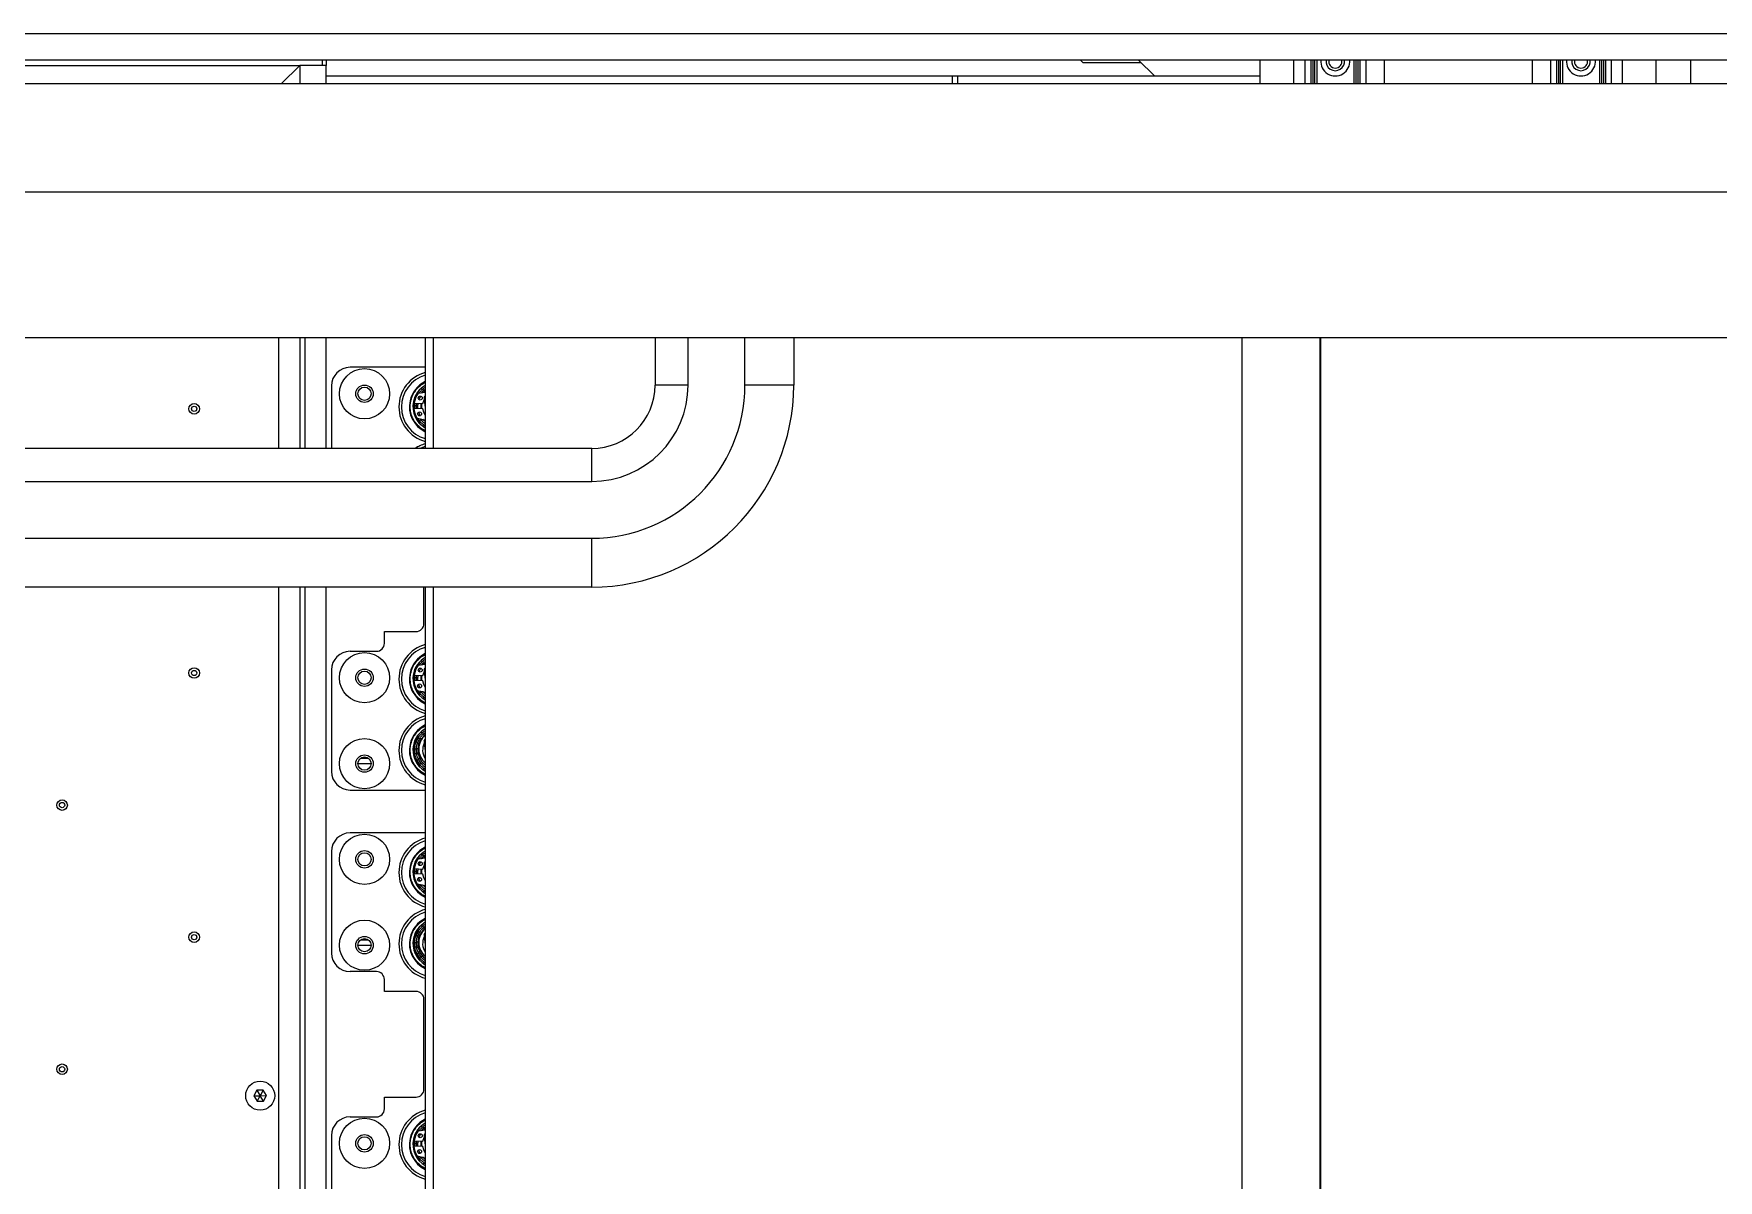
# Model space of a CAD drawing. Header units: millimetres. Extents: x 17243 to 30056, y 9468 to 18529.
# Drawn here: x 24975 to 25613, y 13148 to 13582 of the extents above; entities that cross this region are included whole.
import ezdxf

# ---------------------------------------------------------------- set-up
doc = ezdxf.new("R2010")
doc.units = ezdxf.units.MM
doc.layers.get('0').update_dxf_attribs({"lineweight": 18})

msp = doc.modelspace()

# ---------------------------------------------------------------- linework, layer by layer
at = {"color": 8, "linetype": 'Continuous', "lineweight": 25}
for p, q in [((25722.288, 13581.605), (23943.288, 13581.605)), ((25452.028, 13571.605), (25452.028, 13562.605)), ((25576.548, 13562.605), (25576.548, 13571.605)), ((25077.788, 13424.605), (25077.788, 13466.605)), ((25126.288, 13466.605), (25126.288, 13424.605)), ((25222.788, 13448.605), (25210.288, 13448.605)), ((25121.614, 13441.727), (25121.577, 13439.681)), ((25186.288, 13412.105), (25186.288, 13424.605)), ((25077.788, 11762.605), (25077.788, 13372.132)), ((25126.288, 13372.132), (25126.288, 11392.605)), ((25121.614, 13338.727), (25121.577, 13336.681)), ((25121.614, 13265.483), (25121.577, 13263.438)), ((25121.614, 13162.483), (25121.577, 13160.438))]:
    msp.add_line(p, q, dxfattribs=at)
at = {"color": 7, "linetype": 'Continuous', "lineweight": 25}
for p, q in [((25722.288, 13571.605), (23943.288, 13571.605)), ((25084.288, 13571.605), (25084.288, 13569.605)), ((25085.788, 13571.605), (25085.788, 13569.605)), ((25372.288, 13570.605), (25371.288, 13571.605)), ((25393.288, 13571.605), (25399.288, 13565.605)), ((25439.288, 13562.605), (25439.288, 13571.605)), ((25456.288, 13571.605), (25456.288, 13562.605)), ((25458.488, 13571.605), (25458.488, 13562.605)), ((25459.306, 13571.605), (25459.306, 13562.605)), ((25459.97, 13571.605), (25459.97, 13562.605)), ((25460.788, 13571.605), (25460.788, 13562.605)), ((25474.788, 13571.605), (25474.788, 13562.605)), ((25475.606, 13571.605), (25475.606, 13562.605)), ((25476.27, 13571.605), (25476.27, 13562.605)), ((25477.088, 13571.605), (25477.088, 13562.605)), ((25479.288, 13571.605), (25479.288, 13562.605)), ((25486.288, 13571.605), (25486.288, 13562.605)), ((25542.288, 13571.605), (25542.288, 13562.605)), ((25549.288, 13571.605), (25549.288, 13562.605)), ((25551.488, 13571.605), (25551.488, 13562.605)), ((25552.306, 13571.605), (25552.306, 13562.605)), ((25552.97, 13571.605), (25552.97, 13562.605)), ((25553.788, 13571.605), (25553.788, 13562.605)), ((25567.788, 13571.605), (25567.788, 13562.605)), ((25568.606, 13571.605), (25568.606, 13562.605)), ((25569.27, 13571.605), (25569.27, 13562.605)), ((25570.088, 13571.605), (25570.088, 13562.605)), ((25572.288, 13571.605), (25572.288, 13562.605)), ((25589.288, 13562.605), (25589.288, 13571.605)), ((25602.288, 13571.605), (25602.288, 13562.605)), ((24595.788, 13569.605), (25075.788, 13569.605)), ((25068.788, 13562.605), (25075.788, 13569.605)), ((25075.788, 13569.605), (25075.788, 13562.605)), ((25085.788, 13569.605), (25075.788, 13569.605)), ((25085.788, 13562.605), (25085.788, 13569.605)), ((25085.788, 13565.605), (25399.288, 13565.605)), ((25322.788, 13565.605), (25322.788, 13562.605)), ((25324.788, 13565.605), (25324.788, 13562.605)), ((25394.288, 13570.605), (25372.288, 13570.605)), ((25399.288, 13565.605), (25439.288, 13565.605)), ((25742.788, 13562.605), (23923.788, 13562.605)), ((25955.288, 13521.605), (23710.288, 13521.605)), ((23710.288, 13466.605), (25955.288, 13466.605)), ((25067.788, 13424.605), (25067.788, 13466.605)), ((25075.788, 13466.605), (25075.788, 13424.605)), ((25085.788, 13424.605), (25085.788, 13466.605)), ((25123.288, 13466.605), (25123.288, 13424.605)), ((25210.288, 13466.605), (25210.288, 13448.605)), ((25222.788, 13448.605), (25222.788, 13466.605)), ((25244.288, 13448.605), (25244.288, 13466.605)), ((25262.761, 13466.605), (25262.761, 13448.605)), ((25432.471, 11353.605), (25432.483, 13466.605)), ((25462.116, 11353.605), (25462.104, 13466.605)), ((25462.19, 13466.605), (25462.19, 11353.798)), ((25123.288, 13455.31), (25094.788, 13455.31)), ((25087.788, 13448.31), (25087.788, 13424.605)), ((25123.288, 13445.781), (25120.608, 13445.418)), ((25122.822, 13443.813), (25123.288, 13444.411)), ((25122.822, 13443.813), (25122.923, 13443.013)), ((25262.761, 13448.605), (25244.288, 13448.605)), ((25118.85, 13441.303), (25118.788, 13440.31)), ((25122.336, 13439.651), (25119.004, 13439.784)), ((25119.084, 13441.783), (25122.416, 13441.649)), ((25123.288, 13443.607), (25122.923, 13443.013)), ((25122.923, 13443.013), (25123.288, 13440.092)), ((25120.233, 13436.038), (25123.288, 13435.373)), ((25123.061, 13433.272), (25123.288, 13433.518)), ((25186.288, 13424.605), (24479.288, 13424.605)), ((24479.288, 13412.105), (25186.288, 13412.105)), ((24479.288, 13390.605), (25186.288, 13390.605)), ((25186.288, 13372.132), (25186.288, 13390.605)), ((25186.288, 13372.132), (24479.288, 13372.132)), ((25067.788, 11763.605), (25067.788, 13372.132)), ((25075.788, 13372.132), (25075.788, 11755.605)), ((25085.788, 11762.605), (25085.788, 13372.132)), ((25122.788, 13358.31), (25122.788, 13372.132)), ((25123.288, 13372.132), (25123.288, 11392.605)), ((25107.788, 13350.81), (25107.788, 13355.31)), ((25107.788, 13355.31), (25119.788, 13355.31)), ((25094.788, 13347.81), (25104.788, 13347.81)), ((25123.288, 13342.781), (25120.608, 13342.418)), ((25087.788, 13340.81), (25087.788, 13302.31)), ((25118.85, 13338.3), (25118.788, 13337.31)), ((25122.336, 13336.651), (25119.004, 13336.784)), ((25119.084, 13338.783), (25122.416, 13338.649)), ((25122.822, 13340.813), (25123.288, 13341.411)), ((25122.822, 13340.813), (25122.923, 13340.013)), ((25123.288, 13340.607), (25122.923, 13340.013)), ((25122.923, 13340.013), (25123.288, 13337.092)), ((25120.233, 13333.038), (25123.288, 13332.373)), ((25123.061, 13330.272), (25123.288, 13330.518)), ((25118.85, 13311.301), (25118.788, 13310.31)), ((25122.822, 13313.813), (25123.288, 13314.411)), ((25122.822, 13313.813), (25122.923, 13313.013)), ((25123.288, 13313.607), (25122.923, 13313.013)), ((25122.923, 13313.013), (25123.288, 13310.092)), ((25097.788, 13305.31), (25102.788, 13305.31)), ((25098.788, 13307.31), (25101.788, 13307.31)), ((25123.061, 13303.272), (25123.288, 13303.518)), ((25094.788, 13295.31), (25123.288, 13295.31)), ((25123.288, 13279.067), (25094.788, 13279.067)), ((25087.788, 13272.067), (25087.788, 13233.567)), ((25119.084, 13265.539), (25122.416, 13265.406)), ((25123.288, 13269.538), (25120.608, 13269.175)), ((25122.822, 13267.57), (25123.288, 13268.168)), ((25122.822, 13267.57), (25122.923, 13266.77)), ((25123.288, 13267.364), (25122.923, 13266.77)), ((25122.923, 13266.77), (25123.288, 13263.848)), ((25118.849, 13265.052), (25118.788, 13264.067)), ((25122.336, 13263.408), (25119.004, 13263.541)), ((25120.233, 13259.795), (25123.288, 13259.13)), ((25123.061, 13257.028), (25123.288, 13257.275)), ((25122.822, 13240.57), (25123.288, 13241.168)), ((25122.822, 13240.57), (25122.923, 13239.77)), ((25123.288, 13240.364), (25122.923, 13239.77)), ((25122.923, 13239.77), (25123.288, 13236.848)), ((25097.788, 13236.567), (25102.788, 13236.567)), ((25098.788, 13238.567), (25101.788, 13238.567)), ((25118.85, 13238.058), (25118.788, 13237.067)), ((25123.061, 13230.028), (25123.288, 13230.275)), ((25104.788, 13226.567), (25094.788, 13226.567)), ((25107.788, 13219.067), (25107.788, 13223.567)), ((25119.788, 13219.067), (25107.788, 13219.067)), ((25122.788, 13182.067), (25122.788, 13216.067)), ((25059.568, 13181.667), (25058.392, 13179.579)), ((25058.392, 13179.579), (25060.788, 13179.605)), ((25058.392, 13179.579), (25059.612, 13177.517)), ((25061.964, 13181.692), (25059.568, 13181.667)), ((25059.568, 13181.667), (25060.788, 13179.605)), ((25059.612, 13177.517), (25060.788, 13179.605)), ((25059.612, 13177.517), (25062.008, 13177.542)), ((25061.964, 13181.692), (25060.788, 13179.605)), ((25060.788, 13179.605), (25063.184, 13179.63)), ((25062.008, 13177.542), (25060.788, 13179.605)), ((25063.184, 13179.63), (25061.964, 13181.692)), ((25062.008, 13177.542), (25063.184, 13179.63)), ((25107.788, 13174.567), (25107.788, 13179.067)), ((25107.788, 13179.067), (25119.788, 13179.067)), ((25094.788, 13171.567), (25104.788, 13171.567)), ((25087.788, 13164.567), (25087.788, 13126.067)), ((25123.288, 13166.538), (25120.608, 13166.175)), ((25122.822, 13164.57), (25123.288, 13165.168)), ((25122.822, 13164.57), (25122.923, 13163.77)), ((25123.288, 13164.364), (25122.923, 13163.77)), ((25122.923, 13163.77), (25123.288, 13160.848)), ((25118.849, 13162.055), (25118.788, 13161.067)), ((25122.336, 13160.408), (25119.004, 13160.541)), ((25119.084, 13162.539), (25122.416, 13162.406)), ((25120.233, 13156.795), (25123.288, 13156.13)), ((25123.288, 13155.437), (25122.326, 13156.339)), ((25123.061, 13154.028), (25123.288, 13154.275))]:
    msp.add_line(p, q, dxfattribs=at)
for points in [[(25119.978, 13444.507), (25119.528, 13443.669), (25119.352, 13443.261)], [(25119.353, 13443.262), (25119.474, 13443.551), (25119.963, 13444.483)], [(25120.968, 13443.056), (25121.148, 13443.484), (25121.643, 13444.386)], [(25122.817, 13445.787), (25123.128, 13446.06), (25123.288, 13446.188)], [(25118.788, 13440.31), (25118.975, 13438.59), (25118.98, 13438.569)], [(25118.981, 13438.565), (25118.789, 13440.181), (25118.85, 13441.302)], [(25119.033, 13441.146), (25118.989, 13440.184), (25119.006, 13439.784)], [(25120.515, 13439.724), (25120.482, 13440.305), (25120.595, 13441.722)], [(25121.347, 13436.984), (25121.261, 13437.151), (25120.78, 13438.366)], [(25121.908, 13441.665), (25121.829, 13441.193), (25121.827, 13439.689)], [(25123.288, 13437.261), (25122.715, 13438.292), (25122.336, 13439.651)], [(25122.416, 13441.649), (25122.902, 13442.974), (25122.923, 13443.013)], [(25121.115, 13434.67), (25120.498, 13435.366), (25119.643, 13436.711)], [(25119.645, 13436.707), (25120.419, 13435.468), (25121.135, 13434.649)], [(25120.266, 13436.031), (25120.656, 13435.49), (25121.207, 13434.86)], [(25123.34, 13434.64), (25123.331, 13434.647), (25122.364, 13435.54)], [(25122.837, 13433.354), (25123.041, 13433.242), (25123.288, 13433.116)], [(25123.288, 13433.116), (25123.155, 13433.182), (25122.837, 13433.353)], [(25123.288, 13433.127), (25123.267, 13433.14), (25123.061, 13433.272)], [(25123.288, 13425.31), (25121.639, 13424.7), (25121.433, 13424.605)], [(25122.816, 13342.786), (25123.128, 13343.06), (25123.288, 13343.188)], [(25118.788, 13337.31), (25118.975, 13335.59), (25118.981, 13335.564)], [(25118.981, 13335.566), (25118.789, 13337.181), (25118.849, 13338.297)], [(25119.033, 13338.147), (25118.989, 13337.184), (25119.006, 13336.784)], [(25120.015, 13341.567), (25119.528, 13340.669), (25119.353, 13340.264)], [(25119.355, 13340.267), (25119.474, 13340.551), (25120.072, 13341.656)], [(25120.515, 13336.724), (25120.482, 13337.305), (25120.595, 13338.722)], [(25120.809, 13341.198), (25120.711, 13341.011), (25120.627, 13340.84)], [(25121.348, 13333.982), (25121.261, 13334.151), (25120.779, 13335.367)], [(25120.967, 13340.054), (25121.148, 13340.484), (25121.644, 13341.388)], [(25121.908, 13338.665), (25121.829, 13338.193), (25121.827, 13336.689)], [(25123.288, 13334.261), (25122.715, 13335.292), (25122.336, 13336.651)], [(25122.416, 13338.649), (25122.902, 13339.974), (25122.923, 13340.013)], [(25119.643, 13333.712), (25120.419, 13332.468), (25121.135, 13331.649)], [(25121.115, 13331.67), (25120.498, 13332.366), (25119.644, 13333.71)], [(25120.266, 13333.031), (25120.656, 13332.49), (25121.207, 13331.86)], [(25123.34, 13331.64), (25123.331, 13331.647), (25122.354, 13332.551)], [(25122.837, 13330.354), (25123.041, 13330.242), (25123.288, 13330.116)], [(25123.288, 13330.116), (25123.155, 13330.182), (25122.837, 13330.353)], [(25123.288, 13330.127), (25123.267, 13330.14), (25123.061, 13330.272)], [(25118.788, 13310.31), (25118.975, 13308.59), (25118.981, 13308.565)], [(25118.98, 13308.568), (25118.789, 13310.181), (25118.85, 13311.3)], [(25119.033, 13311.145), (25118.989, 13310.184), (25119.146, 13308.75)], [(25120.451, 13314.858), (25119.657, 13313.47), (25119.589, 13313.311)], [(25119.643, 13306.711), (25120.419, 13305.468), (25121.135, 13304.649)], [(25121.115, 13304.67), (25120.498, 13305.366), (25119.645, 13306.709)], [(25119.888, 13306.673), (25120.656, 13305.49), (25121.207, 13304.86)], [(25122.837, 13303.354), (25123.041, 13303.242), (25123.288, 13303.116)], [(25123.415, 13303.056), (25123.155, 13303.182), (25122.837, 13303.353)], [(25123.288, 13303.127), (25123.267, 13303.14), (25123.061, 13303.272)], [(25119.353, 13267.02), (25119.474, 13267.308), (25120.058, 13268.391)], [(25119.989, 13268.282), (25119.528, 13267.426), (25119.355, 13267.025)], [(25120.515, 13263.48), (25120.482, 13264.061), (25120.595, 13265.479)], [(25120.967, 13266.811), (25121.148, 13267.241), (25121.644, 13268.145)], [(25121.908, 13265.422), (25121.829, 13264.95), (25121.827, 13263.446)], [(25122.416, 13265.406), (25122.902, 13266.731), (25122.923, 13266.77)], [(25122.817, 13269.544), (25123.128, 13269.816), (25123.288, 13269.945)], [(25118.788, 13264.067), (25118.975, 13262.347), (25118.981, 13262.322)], [(25118.981, 13262.32), (25118.789, 13263.937), (25118.85, 13265.057)], [(25119.033, 13264.901), (25118.989, 13263.941), (25119.006, 13263.541)], [(25121.115, 13258.426), (25120.498, 13259.123), (25119.643, 13260.469)], [(25119.644, 13260.467), (25120.419, 13259.225), (25121.135, 13258.406)], [(25120.266, 13259.788), (25120.656, 13259.247), (25121.207, 13258.617)], [(25121.348, 13260.74), (25121.261, 13260.907), (25120.779, 13262.123)], [(25123.34, 13258.397), (25123.331, 13258.403), (25122.281, 13259.39)], [(25123.288, 13261.017), (25122.715, 13262.048), (25122.336, 13263.408)], [(25122.837, 13257.111), (25123.041, 13256.998), (25123.288, 13256.873)], [(25123.288, 13256.873), (25123.155, 13256.939), (25122.837, 13257.11)], [(25123.288, 13256.884), (25123.267, 13256.897), (25123.061, 13257.028)], [(25120.403, 13241.546), (25119.657, 13240.227), (25119.589, 13240.07)], [(25118.788, 13237.067), (25118.975, 13235.347), (25118.98, 13235.323)], [(25118.981, 13235.322), (25118.789, 13236.937), (25118.849, 13238.055)], [(25119.033, 13237.9), (25118.989, 13236.941), (25119.146, 13235.506)], [(25121.115, 13231.426), (25120.498, 13232.123), (25119.643, 13233.467)], [(25119.644, 13233.466), (25120.419, 13232.225), (25121.135, 13231.406)], [(25119.888, 13233.43), (25120.656, 13232.247), (25121.207, 13231.617)], [(25123.385, 13229.826), (25123.155, 13229.939), (25122.837, 13230.11)], [(25122.938, 13230.054), (25123.041, 13229.998), (25123.288, 13229.873)], [(25123.288, 13229.884), (25123.267, 13229.897), (25123.061, 13230.028)], [(25120.051, 13165.38), (25119.528, 13164.426), (25119.354, 13164.022)], [(25119.355, 13164.025), (25119.474, 13164.308), (25120.071, 13165.411)], [(25120.967, 13163.811), (25121.148, 13164.241), (25121.644, 13165.144)], [(25122.416, 13162.406), (25122.902, 13163.731), (25122.923, 13163.77)], [(25122.814, 13166.541), (25123.128, 13166.816), (25123.288, 13166.945)], [(25118.788, 13161.067), (25118.975, 13159.347), (25118.98, 13159.323)], [(25118.981, 13159.322), (25118.789, 13160.937), (25118.849, 13162.052)], [(25119.033, 13161.902), (25118.989, 13160.941), (25119.006, 13160.541)], [(25121.115, 13155.426), (25120.498, 13156.123), (25119.643, 13157.467)], [(25119.644, 13157.466), (25120.419, 13156.225), (25121.135, 13155.406)], [(25120.266, 13156.788), (25120.656, 13156.247), (25121.207, 13155.617)], [(25120.515, 13160.48), (25120.482, 13161.061), (25120.595, 13162.479)], [(25121.349, 13157.736), (25121.261, 13157.907), (25120.778, 13159.127)], [(25121.908, 13162.422), (25121.829, 13161.95), (25121.827, 13160.446)], [(25123.288, 13158.017), (25122.715, 13159.048), (25122.336, 13160.408)], [(25122.837, 13154.111), (25123.041, 13153.998), (25123.288, 13153.873)], [(25123.288, 13153.873), (25123.155, 13153.939), (25122.837, 13154.11)], [(25123.288, 13153.884), (25123.267, 13153.897), (25123.061, 13154.028)]]:
    msp.add_lwpolyline(points, dxfattribs=at)
for centre, radius in [((25100.288, 13445.31), 9.5), ((25100.288, 13445.31), 3.3), ((25100.288, 13445.31), 2.5), ((25121.36, 13443.693), 0.75), ((25035.788, 13439.605), 2), ((25035.788, 13439.605), 1), ((25121.12, 13437.698), 0.75), ((25100.288, 13337.81), 9.5), ((25035.788, 13339.605), 2), ((25035.788, 13339.605), 1), ((25100.288, 13337.81), 3.3), ((25100.288, 13337.81), 2.5), ((25121.12, 13334.698), 0.75), ((25121.36, 13340.693), 0.75), ((25100.288, 13305.31), 9.5), ((25100.288, 13305.31), 3.3), ((25100.288, 13305.31), 2.5), ((24985.788, 13289.605), 2), ((24985.788, 13289.605), 1), ((25100.288, 13269.067), 9.5), ((25100.288, 13269.067), 3.3), ((25100.288, 13269.067), 2.5), ((25121.36, 13267.45), 0.75), ((25121.12, 13261.455), 0.75), ((25035.788, 13239.605), 2), ((25035.788, 13239.605), 1), ((25100.288, 13236.567), 9.5), ((25100.288, 13236.567), 3.3), ((25100.288, 13236.567), 2.5), ((24985.788, 13189.605), 2), ((24985.788, 13189.605), 1), ((25060.788, 13179.605), 5.5), ((25100.288, 13161.567), 9.5), ((25100.288, 13161.567), 3.3), ((25100.288, 13161.567), 2.5), ((25121.36, 13164.45), 0.75), ((25121.12, 13158.455), 0.75)]:
    msp.add_circle(centre, radius, dxfattribs=at)
for centre, radius, start, end in [((25467.788, 13571.105), 5.5, 174.784091, 5.215909), ((25467.788, 13571.105), 3.5, 171.786789, 8.213211), ((25467.788, 13571.105), 2.5, 168.463041, 270), ((25467.788, 13571.105), 2.5, 270, 11.536959), ((25560.788, 13571.105), 5.5, 174.784091, 5.215909), ((25560.788, 13571.105), 3.5, 171.786789, 8.213211), ((25560.788, 13571.105), 2.5, 168.463041, 270), ((25560.788, 13571.105), 2.5, 270, 11.536959), ((25094.788, 13448.31), 7, 90, 180), ((25126.788, 13440.31), 13.5, 105.026114, 254.973886), ((25126.788, 13440.31), 12.5, 106.260205, 253.739795), ((25127.78, 13440.434), 10.5, 115.330218, 168.158926), ((25127.78, 13440.434), 9.2, 119.228218, 168.158926), ((25127.78, 13440.434), 8.8, 146.184045, 171.18433), ((25121.634, 13445.937), 1.191, 177.603109, 215.900618), ((25120.635, 13445.22), 0.2, 97.709309, 146.184045), ((25127.78, 13440.434), 7.923, 151.557768, 154.612213), ((25121.634, 13445.937), 1.191, 60.437817, 98.69096), ((25127.78, 13440.434), 8.577, 121.583009, 129.701234), ((25121.634, 13445.937), 1.19, 352.6316, 28.147769), ((25127.78, 13440.434), 7.923, 124.542539, 129.358011), ((25186.288, 13448.605), 24, 270, 0), ((25186.288, 13448.605), 36.5, 270, 0), ((25186.288, 13448.605), 76.473, 270, 0), ((25186.288, 13448.605), 58, 270, 0), ((25127.78, 13440.434), 10.5, 168.158926, 244.669782), ((25127.78, 13440.434), 9.2, 168.158926, 240.771782), ((25119.706, 13442.127), 1.191, 207.635219, 245.900618), ((25119.941, 13437.863), 1.19, 131.908991, 158.662866), ((25119.706, 13442.127), 1.191, 102.06729, 128.682638), ((25127.78, 13440.434), 8.8, 184.234288, 209.234573), ((25127.78, 13440.434), 8.577, 176.616617, 184.404398), ((25127.78, 13440.434), 7.923, 176.95984, 184.960581), ((25119.706, 13442.127), 1.191, 278.22671, 313.684839), ((25119.941, 13437.863), 1.191, 318.899685, 343.69411), ((25119.941, 13437.863), 1.191, 237.65498, 264.246881), ((25120.276, 13436.234), 0.2, 209.234573, 257.709309), ((25127.78, 13440.434), 8.577, 211.182499, 219.701234), ((25122.277, 13434.288), 1.19, 150.437817, 177.018939), ((25127.78, 13440.434), 7.923, 215.857845, 219.358011), ((25122.277, 13434.288), 1.19, 72.994571, 118.147769), ((25122.277, 13434.288), 1.191, 271.785176, 305.900618), ((25126.788, 13413.31), 13.5, 105.026114, 123.212851), ((25119.788, 13358.31), 3, 270, 0), ((25104.788, 13350.81), 3, 270, 0), ((25126.788, 13337.31), 13.5, 105.026114, 254.973886), ((25126.788, 13337.31), 12.5, 106.260205, 253.739795), ((25094.788, 13340.81), 7, 90, 180), ((25127.78, 13337.434), 10.5, 115.330218, 168.158926), ((25127.78, 13337.434), 9.2, 119.228218, 168.158926), ((25127.78, 13337.434), 8.8, 146.184045, 171.18433), ((25121.634, 13342.937), 1.191, 177.648034, 202.459326), ((25120.635, 13342.22), 0.2, 97.709309, 146.184045), ((25121.634, 13342.937), 1.19, 60.437817, 98.63423), ((25127.78, 13337.434), 8.577, 121.583009, 129.701234), ((25121.634, 13342.937), 1.19, 352.639004, 28.147769), ((25127.78, 13337.434), 7.923, 124.542539, 129.358011), ((25127.78, 13337.434), 10.5, 168.158926, 244.669782), ((25127.78, 13337.434), 9.2, 168.158926, 240.771782), ((25119.706, 13339.127), 1.191, 207.667368, 245.900618), ((25119.941, 13334.863), 1.191, 131.897629, 158.649003), ((25119.706, 13339.127), 1.191, 102.067731, 128.650471), ((25127.78, 13337.434), 8.8, 184.234288, 209.234573), ((25127.78, 13337.434), 8.577, 176.616617, 184.404398), ((25127.78, 13337.434), 7.923, 176.95984, 184.960581), ((25119.706, 13339.127), 1.191, 278.22671, 313.667909), ((25119.941, 13334.863), 1.19, 237.668836, 264.258852), ((25120.276, 13333.234), 0.2, 209.234573, 257.709309), ((25127.78, 13337.434), 8.577, 211.182499, 219.701234), ((25119.941, 13334.863), 1.191, 311.217562, 343.67707), ((25122.277, 13331.288), 1.19, 150.437817, 177.018939), ((25127.78, 13337.434), 7.923, 215.857845, 219.358011), ((25122.277, 13331.288), 1.191, 72.994571, 118.147769), ((25122.277, 13331.288), 1.191, 271.785176, 305.900618), ((25126.788, 13310.31), 13.5, 105.026114, 254.973886), ((25126.788, 13310.31), 12.5, 106.260205, 253.739795), ((25127.78, 13310.434), 10.5, 115.330218, 168.158926), ((25127.78, 13310.434), 9.2, 119.228218, 168.158926), ((25121.634, 13315.937), 1.191, 60.437817, 98.674886), ((25127.78, 13310.434), 8.577, 121.583009, 129.701234), ((25121.634, 13315.937), 1.19, 352.63957, 28.147769), ((25127.78, 13310.434), 7.923, 124.542539, 129.358011), ((25127.78, 13310.434), 10.5, 168.158926, 244.669782), ((25127.78, 13310.434), 9.2, 168.158926, 240.771782), ((25119.706, 13312.127), 1.191, 207.665747, 245.900618), ((25119.706, 13312.127), 1.191, 90.437817, 128.652094), ((25127.78, 13310.434), 8.577, 176.616617, 189.701234), ((25126.788, 13310.31), 8, 140.758577, 158.337209), ((25126.788, 13310.31), 8, 140.926995, 158.32676), ((25127.78, 13310.434), 8.577, 146.616617, 159.701234), ((25127.78, 13310.434), 7.923, 176.95984, 189.358011), ((25119.706, 13312.127), 1.191, 278.22671, 313.660002), ((25119.706, 13312.127), 1.19, 22.657851, 58.147769), ((25127.78, 13310.434), 7.923, 146.95984, 159.358011), ((25121.634, 13315.937), 1.191, 177.661889, 215.900618), ((25127.78, 13310.434), 7.3, 168.158926, 232.532387), ((25127.78, 13310.434), 7.3, 127.979433, 168.158926), ((25127.589, 13310.819), 6.8, 129.232699, 230.767301), ((25121.634, 13315.937), 1.19, 248.22671, 283.671682), ((25127.78, 13310.434), 5.5, 152.034848, 215.236732), ((25119.941, 13307.863), 1.191, 120.437817, 158.660107), ((25119.941, 13307.863), 1.19, 237.657737, 275.900618), ((25119.941, 13307.863), 1.191, 52.655315, 88.147769), ((25127.78, 13310.434), 8.577, 206.616617, 219.701234), ((25119.941, 13307.863), 1.191, 308.22671, 343.662538), ((25127.78, 13310.434), 7.923, 206.95984, 219.358011), ((25122.277, 13304.288), 1.19, 150.437817, 177.018939), ((25122.277, 13304.288), 1.19, 72.994571, 118.147769), ((25094.788, 13302.31), 7, 180, 270), ((25122.277, 13304.288), 1.191, 271.785176, 305.900618), ((25094.788, 13272.067), 7, 90, 180), ((25126.788, 13264.067), 13.5, 105.026114, 254.973886), ((25126.788, 13264.067), 12.5, 106.260205, 253.739795), ((25127.78, 13264.191), 10.5, 115.330218, 168.158926), ((25127.78, 13264.191), 9.2, 119.228218, 168.158926), ((25127.78, 13264.191), 10.5, 168.158926, 244.669782), ((25127.78, 13264.191), 9.2, 168.158926, 240.771782), ((25119.706, 13265.884), 1.19, 207.666642, 245.900618), ((25119.706, 13265.884), 1.19, 102.05133, 128.651198), ((25127.78, 13264.191), 8.8, 146.184045, 171.18433), ((25121.634, 13269.694), 1.191, 177.662592, 215.900618), ((25120.635, 13268.977), 0.2, 97.709309, 146.184045), ((25127.78, 13264.191), 7.923, 151.607955, 154.562032), ((25121.634, 13269.694), 1.191, 60.437817, 98.69084), ((25127.78, 13264.191), 8.577, 121.583009, 129.701234), ((25121.634, 13269.694), 1.19, 352.626815, 28.147769), ((25127.78, 13264.191), 7.923, 124.542539, 129.358011), ((25119.941, 13261.62), 1.19, 131.943007, 158.67249), ((25127.78, 13264.191), 8.8, 184.234288, 209.234573), ((25127.78, 13264.191), 8.577, 176.616617, 184.404398), ((25119.941, 13261.62), 1.191, 237.645361, 264.25182), ((25127.78, 13264.191), 7.923, 176.95984, 184.960581), ((25119.706, 13265.884), 1.19, 278.22671, 313.681991), ((25120.276, 13259.991), 0.2, 209.234573, 257.709309), ((25127.78, 13264.191), 8.577, 211.182499, 219.701234), ((25119.941, 13261.62), 1.191, 318.004598, 343.65114), ((25127.78, 13264.191), 7.923, 215.857845, 219.358011), ((25122.277, 13258.044), 1.19, 72.994571, 118.147769), ((25122.277, 13258.044), 1.19, 150.437817, 188.673079), ((25122.277, 13258.044), 1.191, 271.785176, 305.900618), ((25126.788, 13237.067), 13.5, 105.026114, 254.973886), ((25126.788, 13237.067), 12.5, 106.260205, 253.739795), ((25127.78, 13237.191), 10.5, 115.330218, 168.158926), ((25127.78, 13237.191), 9.2, 119.228218, 168.158926), ((25119.706, 13238.884), 1.191, 90.437817, 128.673256), ((25126.788, 13237.067), 8, 140.758577, 158.342262), ((25126.788, 13237.067), 8, 140.926995, 158.320166), ((25127.78, 13237.191), 8.577, 146.616617, 159.701234), ((25119.706, 13238.884), 1.19, 22.642365, 58.147769), ((25127.78, 13237.191), 7.923, 146.95984, 159.358011), ((25121.634, 13242.694), 1.191, 177.662757, 215.900618), ((25127.78, 13237.191), 7.3, 127.979433, 168.158926), ((25127.589, 13237.576), 6.8, 129.232699, 230.767301), ((25121.634, 13242.694), 1.191, 248.22671, 283.696953), ((25121.634, 13242.694), 1.19, 60.437817, 98.668777), ((25127.78, 13237.191), 5.5, 152.034848, 215.236732), ((25127.78, 13237.191), 8.577, 121.583009, 129.701234), ((25121.634, 13242.694), 1.19, 352.665621, 28.147769), ((25127.78, 13237.191), 7.923, 124.542539, 129.358011), ((25094.788, 13233.567), 7, 180, 270), ((25127.78, 13237.191), 10.5, 168.158926, 244.669782), ((25127.78, 13237.191), 9.2, 168.158926, 240.771782), ((25119.706, 13238.884), 1.191, 207.644596, 245.900618), ((25119.941, 13234.62), 1.19, 120.437817, 158.683789), ((25127.78, 13237.191), 8.577, 176.616617, 189.701234), ((25119.941, 13234.62), 1.191, 237.634068, 275.900618), ((25127.78, 13237.191), 7.923, 176.95984, 189.358011), ((25119.706, 13238.884), 1.191, 278.22671, 313.675481), ((25119.941, 13234.62), 1.191, 52.667066, 88.147769), ((25127.78, 13237.191), 8.577, 206.616617, 219.701234), ((25127.78, 13237.191), 7.3, 168.158926, 232.532387), ((25119.941, 13234.62), 1.191, 308.22671, 343.650792), ((25127.78, 13237.191), 7.923, 206.95984, 219.358011), ((25122.277, 13231.044), 1.19, 150.437817, 188.673143), ((25122.277, 13231.044), 1.191, 72.994571, 118.147769), ((25122.277, 13231.044), 1.191, 271.785176, 305.900618), ((25104.788, 13223.567), 3, 0, 90), ((25119.788, 13216.067), 3, 0, 90), ((25119.788, 13182.067), 3, 270, 360), ((25094.788, 13164.567), 7, 90, 180), ((25104.788, 13174.567), 3, 270, 0), ((25126.788, 13161.067), 13.5, 105.026114, 254.973886), ((25126.788, 13161.067), 12.5, 106.260205, 253.739795), ((25127.78, 13161.191), 10.5, 115.330218, 168.158926), ((25127.78, 13161.191), 10.5, 168.158926, 244.669782), ((25127.78, 13161.191), 9.2, 119.228218, 168.158926), ((25119.706, 13162.884), 1.191, 102.050181, 128.663651), ((25127.78, 13161.191), 8.8, 146.184045, 171.18433), ((25121.634, 13166.694), 1.191, 177.642832, 215.900618), ((25120.635, 13165.977), 0.2, 97.709309, 146.184045), ((25127.78, 13161.191), 7.923, 151.557932, 154.612049), ((25121.634, 13166.694), 1.19, 60.437817, 98.656928), ((25127.78, 13161.191), 8.577, 121.583009, 129.701234), ((25121.634, 13166.694), 1.19, 352.666272, 28.147769), ((25127.78, 13161.191), 7.923, 124.542539, 129.358011), ((25127.78, 13161.191), 9.2, 168.158926, 240.771782), ((25119.706, 13162.884), 1.191, 207.654196, 245.900618), ((25119.941, 13158.62), 1.19, 131.917601, 158.67396), ((25127.78, 13161.191), 8.8, 184.234288, 209.234573), ((25127.78, 13161.191), 8.577, 176.616617, 184.404398), ((25119.941, 13158.62), 1.191, 237.643892, 264.259841), ((25127.78, 13161.191), 7.923, 176.95984, 184.960581), ((25119.706, 13162.884), 1.191, 278.22671, 313.671613), ((25120.276, 13156.991), 0.2, 209.234573, 257.709309), ((25119.941, 13158.62), 1.191, 319.059893, 343.687949), ((25127.78, 13161.191), 8.577, 211.182499, 219.701234), ((25122.277, 13155.044), 1.19, 150.437817, 177.018939), ((25127.78, 13161.191), 7.923, 215.857845, 219.358011), ((25122.277, 13155.044), 1.191, 72.994571, 118.147769), ((25122.277, 13155.044), 1.191, 271.785176, 305.900618)]:
    msp.add_arc(centre, radius, start, end, dxfattribs=at)
at = {"color": 8, "linetype": 'Continuous', "lineweight": 25}
for points, knots in [([(25117.797, 13442.527), (25117.958, 13443.129), (25118.287, 13444.369), (25119.231, 13446.116), (25120.534, 13447.699), (25121.916, 13448.882), (25122.919, 13449.358), (25123.288, 13449.533)], [0, 0, 0, 0, 1.8659268, 3.8436218, 5.9035374, 8.0071674, 9.2309455, 9.2309455, 9.2309455, 9.2309455]), ([(25123.288, 13431.325), (25122.905, 13431.513), (25121.904, 13432.001), (25120.51, 13433.193), (25119.18, 13434.813), (25118.217, 13436.685), (25117.671, 13438.666), (25117.506, 13440.643), (25117.702, 13441.911), (25117.797, 13442.527)], [0, 0, 0, 0, 1.2781605, 3.3381371, 5.4418293, 7.5455216, 9.6054981, 11.5832517, 13.4492336, 13.4492336, 13.4492336, 13.4492336]), ([(25117.797, 13339.527), (25117.958, 13340.129), (25118.287, 13341.369), (25119.231, 13343.116), (25120.534, 13344.699), (25121.916, 13345.882), (25122.919, 13346.358), (25123.288, 13346.533)], [0, 0, 0, 0, 1.8659268, 3.8436218, 5.9035374, 8.0071674, 9.2309455, 9.2309455, 9.2309455, 9.2309455]), ([(25123.288, 13328.325), (25122.905, 13328.513), (25121.904, 13329.001), (25120.51, 13330.193), (25119.18, 13331.813), (25118.217, 13333.685), (25117.671, 13335.666), (25117.506, 13337.643), (25117.702, 13338.911), (25117.797, 13339.527)], [0, 0, 0, 0, 1.2781605, 3.3381371, 5.4418293, 7.5455216, 9.6054981, 11.5832517, 13.4492336, 13.4492336, 13.4492336, 13.4492336]), ([(25117.797, 13312.527), (25117.958, 13313.129), (25118.287, 13314.369), (25119.231, 13316.116), (25120.534, 13317.699), (25121.916, 13318.882), (25122.919, 13319.358), (25123.288, 13319.533)], [0, 0, 0, 0, 1.8659268, 3.8436218, 5.9035374, 8.0071674, 9.2309455, 9.2309455, 9.2309455, 9.2309455]), ([(25123.288, 13301.325), (25122.905, 13301.513), (25121.904, 13302.001), (25120.51, 13303.193), (25119.18, 13304.813), (25118.217, 13306.685), (25117.671, 13308.666), (25117.506, 13310.643), (25117.702, 13311.911), (25117.797, 13312.527)], [0, 0, 0, 0, 1.2781605, 3.3381371, 5.4418293, 7.5455216, 9.6054981, 11.5832517, 13.4492336, 13.4492336, 13.4492336, 13.4492336]), ([(25117.797, 13266.284), (25117.958, 13266.886), (25118.287, 13268.125), (25119.231, 13269.873), (25120.534, 13271.455), (25121.916, 13272.638), (25122.919, 13273.114), (25123.288, 13273.289)], [0, 0, 0, 0, 1.8659268, 3.8436218, 5.9035374, 8.0071674, 9.2309455, 9.2309455, 9.2309455, 9.2309455]), ([(25123.288, 13255.082), (25122.905, 13255.269), (25121.904, 13255.758), (25120.51, 13256.95), (25119.18, 13258.569), (25118.217, 13260.441), (25117.671, 13262.423), (25117.506, 13264.4), (25117.702, 13265.668), (25117.797, 13266.284)], [0, 0, 0, 0, 1.2781605, 3.3381371, 5.4418293, 7.5455216, 9.6054981, 11.5832517, 13.4492336, 13.4492336, 13.4492336, 13.4492336]), ([(25117.797, 13239.284), (25117.958, 13239.886), (25118.287, 13241.125), (25119.231, 13242.873), (25120.534, 13244.455), (25121.916, 13245.638), (25122.919, 13246.114), (25123.288, 13246.289)], [0, 0, 0, 0, 1.8659268, 3.8436218, 5.9035374, 8.0071674, 9.2309455, 9.2309455, 9.2309455, 9.2309455]), ([(25123.288, 13228.082), (25122.905, 13228.269), (25121.904, 13228.758), (25120.51, 13229.95), (25119.18, 13231.569), (25118.217, 13233.441), (25117.671, 13235.423), (25117.506, 13237.4), (25117.702, 13238.668), (25117.797, 13239.284)], [0, 0, 0, 0, 1.2781605, 3.3381371, 5.4418293, 7.5455216, 9.6054981, 11.5832517, 13.4492336, 13.4492336, 13.4492336, 13.4492336]), ([(25117.797, 13163.284), (25117.958, 13163.886), (25118.287, 13165.125), (25119.231, 13166.873), (25120.534, 13168.455), (25121.916, 13169.638), (25122.919, 13170.114), (25123.288, 13170.289)], [0, 0, 0, 0, 1.8659268, 3.8436218, 5.9035374, 8.0071674, 9.2309455, 9.2309455, 9.2309455, 9.2309455]), ([(25123.288, 13152.082), (25122.905, 13152.269), (25121.904, 13152.758), (25120.51, 13153.95), (25119.18, 13155.569), (25118.217, 13157.441), (25117.671, 13159.423), (25117.506, 13161.4), (25117.702, 13162.668), (25117.797, 13163.284)], [0, 0, 0, 0, 1.2781605, 3.3381371, 5.4418293, 7.5455216, 9.6054981, 11.5832517, 13.4492336, 13.4492336, 13.4492336, 13.4492336])]:
    msp.add_open_spline(points, degree=3, knots=knots, dxfattribs=at)
at = {"color": 7, "linetype": 'Continuous', "lineweight": 25}
for points, knots in [([(25120.822, 13445.447), (25120.836, 13445.468), (25120.903, 13445.563), (25121.096, 13445.814), (25121.38, 13446.15), (25121.689, 13446.478), (25121.969, 13446.746), (25122.197, 13446.947), (25122.267, 13447.005), (25122.301, 13447.033)], [0, 0, 0, 0, 0.0947243, 0.4326442, 0.8008807, 1.1456814, 1.4905337, 1.833786, 2.1750162, 2.1750162, 2.1750162, 2.1750162]), ([(25121.755, 13445.573), (25121.795, 13445.622), (25121.921, 13445.773), (25122.158, 13446.019), (25122.421, 13446.272), (25122.634, 13446.459), (25122.727, 13446.536), (25122.753, 13446.557), (25122.756, 13446.56)], [0, 0, 0, 0, 0.1439225, 0.4468164, 0.7495733, 1.0558618, 1.3694042, 1.4077724, 1.4077724, 1.4077724, 1.4077724]), ([(25122.756, 13446.56), (25122.675, 13446.681), (25122.55, 13446.866), (25122.366, 13446.99), (25122.301, 13447.033)], [0, 0, 0, 0, 0.4314567, 0.66262674, 0.66262674, 0.66262674, 0.66262674]), ([(25119.218, 13440.94), (25119.22, 13440.984), (25119.225, 13441.07), (25119.253, 13441.365), (25119.28, 13441.614), (25119.307, 13441.763), (25119.309, 13441.774)], [0, 0, 0, 0, 0.27174759, 0.54335702, 0.81824281, 0.83883471, 0.83883471, 0.83883471, 0.83883471]), ([(25119.218, 13440.94), (25119.357, 13440.897), (25119.57, 13440.83), (25119.792, 13440.848), (25119.869, 13440.854)], [0, 0, 0, 0, 0.4314567, 0.66262674, 0.66262674, 0.66262674, 0.66262674]), ([(25119.869, 13440.854), (25119.871, 13440.897), (25119.876, 13440.982), (25119.901, 13441.274), (25119.932, 13441.546), (25119.963, 13441.715), (25119.969, 13441.747)], [0, 0, 0, 0, 0.27959803, 0.55932307, 0.83562632, 0.89931347, 0.89931347, 0.89931347, 0.89931347]), ([(25121.655, 13435.41), (25121.534, 13435.328), (25121.348, 13435.203), (25121.224, 13435.019), (25121.181, 13434.955)], [0, 0, 0, 0, 0.4314567, 0.66262674, 0.66262674, 0.66262674, 0.66262674]), ([(25123.061, 13433.272), (25123.024, 13433.296), (25122.951, 13433.344), (25122.711, 13433.512), (25122.404, 13433.746), (25122.063, 13434.034), (25121.737, 13434.343), (25121.469, 13434.622), (25121.267, 13434.851), (25121.21, 13434.92), (25121.181, 13434.955)], [0, 0, 0, 0, 0.307806, 0.6154555, 0.9268161, 1.2661105, 1.5838112, 1.9015593, 2.2178333, 2.532244, 2.532244, 2.532244, 2.532244]), ([(25123.288, 13433.909), (25123.23, 13433.949), (25123.102, 13434.038), (25122.814, 13434.256), (25122.496, 13434.526), (25122.195, 13434.81), (25121.943, 13435.074), (25121.756, 13435.287), (25121.679, 13435.381), (25121.657, 13435.407), (25121.655, 13435.41)], [0, 0, 0, 0, 0.2678744, 0.5936087, 0.9167623, 1.2304354, 1.5439664, 1.8611548, 2.1858553, 2.2255889, 2.2255889, 2.2255889, 2.2255889]), ([(25120.822, 13342.447), (25120.836, 13342.468), (25120.903, 13342.563), (25121.096, 13342.814), (25121.38, 13343.15), (25121.689, 13343.478), (25121.969, 13343.746), (25122.197, 13343.947), (25122.267, 13344.005), (25122.301, 13344.033)], [0, 0, 0, 0, 0.0947243, 0.4326442, 0.8008807, 1.1456814, 1.4905337, 1.833786, 2.1750162, 2.1750162, 2.1750162, 2.1750162]), ([(25121.755, 13342.573), (25121.795, 13342.622), (25121.921, 13342.773), (25122.158, 13343.019), (25122.421, 13343.272), (25122.634, 13343.459), (25122.727, 13343.536), (25122.753, 13343.557), (25122.756, 13343.56)], [0, 0, 0, 0, 0.1439225, 0.4468164, 0.7495733, 1.0558618, 1.3694042, 1.4077724, 1.4077724, 1.4077724, 1.4077724]), ([(25122.756, 13343.56), (25122.675, 13343.681), (25122.55, 13343.866), (25122.366, 13343.99), (25122.301, 13344.033)], [0, 0, 0, 0, 0.4314567, 0.66262674, 0.66262674, 0.66262674, 0.66262674]), ([(25119.218, 13337.94), (25119.22, 13337.984), (25119.225, 13338.07), (25119.253, 13338.365), (25119.28, 13338.614), (25119.307, 13338.763), (25119.309, 13338.774)], [0, 0, 0, 0, 0.27174759, 0.54335702, 0.81824281, 0.83883471, 0.83883471, 0.83883471, 0.83883471]), ([(25119.218, 13337.94), (25119.357, 13337.897), (25119.57, 13337.83), (25119.792, 13337.848), (25119.869, 13337.854)], [0, 0, 0, 0, 0.4314567, 0.66262674, 0.66262674, 0.66262674, 0.66262674]), ([(25119.869, 13337.854), (25119.871, 13337.897), (25119.876, 13337.982), (25119.901, 13338.274), (25119.932, 13338.546), (25119.963, 13338.715), (25119.969, 13338.747)], [0, 0, 0, 0, 0.27959803, 0.55932307, 0.83562632, 0.89931347, 0.89931347, 0.89931347, 0.89931347]), ([(25121.655, 13332.41), (25121.534, 13332.328), (25121.348, 13332.203), (25121.224, 13332.019), (25121.181, 13331.955)], [0, 0, 0, 0, 0.4314567, 0.66262674, 0.66262674, 0.66262674, 0.66262674]), ([(25123.061, 13330.272), (25123.024, 13330.296), (25122.951, 13330.344), (25122.711, 13330.512), (25122.404, 13330.746), (25122.063, 13331.034), (25121.737, 13331.343), (25121.469, 13331.622), (25121.267, 13331.851), (25121.21, 13331.92), (25121.181, 13331.955)], [0, 0, 0, 0, 0.307806, 0.6154555, 0.9268161, 1.2661105, 1.5838112, 1.9015593, 2.2178333, 2.532244, 2.532244, 2.532244, 2.532244]), ([(25123.288, 13330.909), (25123.23, 13330.949), (25123.102, 13331.038), (25122.814, 13331.256), (25122.496, 13331.526), (25122.195, 13331.81), (25121.943, 13332.074), (25121.756, 13332.287), (25121.679, 13332.381), (25121.657, 13332.407), (25121.655, 13332.41)], [0, 0, 0, 0, 0.2678744, 0.5936087, 0.9167623, 1.2304354, 1.5439664, 1.8611548, 2.1858553, 2.2255889, 2.2255889, 2.2255889, 2.2255889]), ([(25120.618, 13315.154), (25120.642, 13315.19), (25120.69, 13315.263), (25120.858, 13315.503), (25121.092, 13315.81), (25121.381, 13316.151), (25121.689, 13316.478), (25121.969, 13316.746), (25122.197, 13316.947), (25122.267, 13317.005), (25122.301, 13317.033)], [0, 0, 0, 0, 0.307806, 0.6154555, 0.9268161, 1.2661105, 1.5838112, 1.9015593, 2.2178333, 2.532244, 2.532244, 2.532244, 2.532244]), ([(25121.139, 13314.754), (25121.162, 13314.79), (25121.209, 13314.861), (25121.375, 13315.101), (25121.601, 13315.398), (25121.873, 13315.718), (25122.157, 13316.019), (25122.421, 13316.272), (25122.634, 13316.459), (25122.727, 13316.536), (25122.753, 13316.557), (25122.756, 13316.56)], [0, 0, 0, 0, 0.3065391, 0.6132174, 0.9161443, 1.2166711, 1.5083812, 1.7999592, 2.0949385, 2.396904, 2.4338555, 2.4338555, 2.4338555, 2.4338555]), ([(25122.756, 13316.56), (25122.675, 13316.681), (25122.55, 13316.866), (25122.366, 13316.99), (25122.301, 13317.033)], [0, 0, 0, 0, 0.4314567, 0.66262674, 0.66262674, 0.66262674, 0.66262674]), ([(25119.218, 13310.94), (25119.221, 13310.984), (25119.226, 13311.071), (25119.251, 13311.363), (25119.3, 13311.746), (25119.379, 13312.185), (25119.483, 13312.622), (25119.591, 13312.994), (25119.689, 13313.283), (25119.72, 13313.367), (25119.736, 13313.41)], [0, 0, 0, 0, 0.307806, 0.6154555, 0.9268161, 1.2661105, 1.5838112, 1.9015593, 2.2178333, 2.532244, 2.532244, 2.532244, 2.532244]), ([(25119.218, 13310.94), (25119.357, 13310.897), (25119.57, 13310.83), (25119.792, 13310.848), (25119.869, 13310.854)], [0, 0, 0, 0, 0.4314567, 0.66262674, 0.66262674, 0.66262674, 0.66262674]), ([(25120.366, 13313.227), (25120.236, 13313.291), (25120.034, 13313.389), (25119.813, 13313.404), (25119.736, 13313.41)], [0, 0, 0, 0, 0.4314567, 0.66262674, 0.66262674, 0.66262674, 0.66262674]), ([(25119.869, 13310.854), (25119.871, 13310.897), (25119.876, 13310.982), (25119.9, 13311.273), (25119.947, 13311.643), (25120.022, 13312.057), (25120.118, 13312.459), (25120.22, 13312.81), (25120.311, 13313.078), (25120.353, 13313.192), (25120.365, 13313.223), (25120.366, 13313.227)], [0, 0, 0, 0, 0.3065391, 0.6132174, 0.9161443, 1.2166711, 1.5083812, 1.7999592, 2.0949385, 2.396904, 2.4338555, 2.4338555, 2.4338555, 2.4338555]), ([(25120.618, 13315.154), (25120.717, 13315.046), (25120.868, 13314.882), (25121.069, 13314.787), (25121.139, 13314.754)], [0, 0, 0, 0, 0.4314567, 0.66262674, 0.66262674, 0.66262674, 0.66262674]), ([(25119.963, 13309.146), (25119.818, 13309.136), (25119.595, 13309.12), (25119.395, 13309.023), (25119.326, 13308.989)], [0, 0, 0, 0, 0.4314567, 0.66262674, 0.66262674, 0.66262674, 0.66262674]), ([(25120.112, 13306.591), (25120.092, 13306.63), (25120.053, 13306.708), (25119.929, 13306.974), (25119.781, 13307.33), (25119.629, 13307.75), (25119.501, 13308.18), (25119.408, 13308.557), (25119.349, 13308.855), (25119.333, 13308.944), (25119.326, 13308.989)], [0, 0, 0, 0, 0.307806, 0.6154555, 0.9268161, 1.2661105, 1.5838112, 1.9015593, 2.2178333, 2.532244, 2.532244, 2.532244, 2.532244]), ([(25120.719, 13306.842), (25120.699, 13306.88), (25120.661, 13306.957), (25120.536, 13307.22), (25120.392, 13307.565), (25120.25, 13307.96), (25120.132, 13308.356), (25120.045, 13308.711), (25119.99, 13308.989), (25119.969, 13309.109), (25119.964, 13309.142), (25119.963, 13309.146)], [0, 0, 0, 0, 0.3065391, 0.6132174, 0.9161443, 1.2166711, 1.5083812, 1.7999592, 2.0949385, 2.396904, 2.4338555, 2.4338555, 2.4338555, 2.4338555]), ([(25120.112, 13306.591), (25120.254, 13306.623), (25120.472, 13306.672), (25120.655, 13306.798), (25120.719, 13306.842)], [0, 0, 0, 0, 0.4314567, 0.66262674, 0.66262674, 0.66262674, 0.66262674]), ([(25121.655, 13305.41), (25121.534, 13305.328), (25121.348, 13305.203), (25121.224, 13305.019), (25121.181, 13304.955)], [0, 0, 0, 0, 0.4314567, 0.66262674, 0.66262674, 0.66262674, 0.66262674]), ([(25123.061, 13303.272), (25123.024, 13303.296), (25122.951, 13303.344), (25122.711, 13303.512), (25122.404, 13303.746), (25122.063, 13304.034), (25121.737, 13304.343), (25121.469, 13304.622), (25121.267, 13304.851), (25121.21, 13304.92), (25121.181, 13304.955)], [0, 0, 0, 0, 0.307806, 0.6154555, 0.9268161, 1.2661105, 1.5838112, 1.9015593, 2.2178333, 2.532244, 2.532244, 2.532244, 2.532244]), ([(25123.288, 13303.909), (25123.23, 13303.949), (25123.102, 13304.038), (25122.814, 13304.256), (25122.496, 13304.526), (25122.195, 13304.81), (25121.943, 13305.074), (25121.756, 13305.287), (25121.679, 13305.381), (25121.657, 13305.407), (25121.655, 13305.41)], [0, 0, 0, 0, 0.2678744, 0.5936087, 0.9167623, 1.2304354, 1.5439664, 1.8611548, 2.1858553, 2.2255889, 2.2255889, 2.2255889, 2.2255889]), ([(25119.218, 13264.697), (25119.22, 13264.74), (25119.225, 13264.827), (25119.253, 13265.122), (25119.28, 13265.371), (25119.307, 13265.52), (25119.309, 13265.53)], [0, 0, 0, 0, 0.27174759, 0.54335702, 0.81824281, 0.83883471, 0.83883471, 0.83883471, 0.83883471]), ([(25119.869, 13264.611), (25119.871, 13264.653), (25119.876, 13264.739), (25119.901, 13265.031), (25119.932, 13265.303), (25119.963, 13265.472), (25119.969, 13265.504)], [0, 0, 0, 0, 0.27959803, 0.55932307, 0.83562632, 0.89931347, 0.89931347, 0.89931347, 0.89931347]), ([(25120.822, 13269.204), (25120.836, 13269.225), (25120.903, 13269.32), (25121.096, 13269.571), (25121.38, 13269.907), (25121.689, 13270.235), (25121.969, 13270.502), (25122.197, 13270.704), (25122.267, 13270.761), (25122.301, 13270.79)], [0, 0, 0, 0, 0.0947243, 0.4326442, 0.8008807, 1.1456814, 1.4905337, 1.833786, 2.1750162, 2.1750162, 2.1750162, 2.1750162]), ([(25121.755, 13269.33), (25121.795, 13269.379), (25121.921, 13269.53), (25122.158, 13269.776), (25122.421, 13270.028), (25122.634, 13270.215), (25122.727, 13270.292), (25122.753, 13270.314), (25122.756, 13270.316)], [0, 0, 0, 0, 0.1439225, 0.4468164, 0.7495733, 1.0558618, 1.3694042, 1.4077724, 1.4077724, 1.4077724, 1.4077724]), ([(25122.756, 13270.316), (25122.675, 13270.437), (25122.55, 13270.623), (25122.366, 13270.747), (25122.301, 13270.79)], [0, 0, 0, 0, 0.4314567, 0.66262674, 0.66262674, 0.66262674, 0.66262674]), ([(25119.218, 13264.697), (25119.357, 13264.653), (25119.57, 13264.586), (25119.792, 13264.605), (25119.869, 13264.611)], [0, 0, 0, 0, 0.4314567, 0.66262674, 0.66262674, 0.66262674, 0.66262674]), ([(25121.655, 13259.166), (25121.534, 13259.085), (25121.348, 13258.96), (25121.224, 13258.776), (25121.181, 13258.712)], [0, 0, 0, 0, 0.4314567, 0.66262674, 0.66262674, 0.66262674, 0.66262674]), ([(25123.288, 13257.666), (25123.23, 13257.706), (25123.102, 13257.794), (25122.814, 13258.013), (25122.496, 13258.282), (25122.195, 13258.567), (25121.943, 13258.831), (25121.756, 13259.044), (25121.679, 13259.137), (25121.657, 13259.164), (25121.655, 13259.166)], [0, 0, 0, 0, 0.2678744, 0.5936087, 0.9167623, 1.2304354, 1.5439664, 1.8611548, 2.1858553, 2.2255889, 2.2255889, 2.2255889, 2.2255889]), ([(25123.061, 13257.028), (25123.024, 13257.053), (25122.951, 13257.101), (25122.711, 13257.269), (25122.404, 13257.503), (25122.063, 13257.791), (25121.737, 13258.099), (25121.469, 13258.379), (25121.267, 13258.608), (25121.21, 13258.677), (25121.181, 13258.712)], [0, 0, 0, 0, 0.307806, 0.6154555, 0.9268161, 1.2661105, 1.5838112, 1.9015593, 2.2178333, 2.532244, 2.532244, 2.532244, 2.532244]), ([(25119.218, 13237.697), (25119.221, 13237.74), (25119.226, 13237.828), (25119.251, 13238.12), (25119.3, 13238.502), (25119.379, 13238.942), (25119.483, 13239.379), (25119.591, 13239.751), (25119.689, 13240.04), (25119.72, 13240.124), (25119.736, 13240.166)], [0, 0, 0, 0, 0.307806, 0.6154555, 0.9268161, 1.2661105, 1.5838112, 1.9015593, 2.2178333, 2.532244, 2.532244, 2.532244, 2.532244]), ([(25120.366, 13239.984), (25120.236, 13240.048), (25120.034, 13240.146), (25119.813, 13240.161), (25119.736, 13240.166)], [0, 0, 0, 0, 0.4314567, 0.66262674, 0.66262674, 0.66262674, 0.66262674]), ([(25119.869, 13237.611), (25119.871, 13237.654), (25119.876, 13237.739), (25119.9, 13238.03), (25119.947, 13238.4), (25120.022, 13238.813), (25120.118, 13239.216), (25120.22, 13239.566), (25120.311, 13239.835), (25120.353, 13239.948), (25120.365, 13239.98), (25120.366, 13239.984)], [0, 0, 0, 0, 0.3065391, 0.6132174, 0.9161443, 1.2166711, 1.5083812, 1.7999592, 2.0949385, 2.396904, 2.4338555, 2.4338555, 2.4338555, 2.4338555]), ([(25120.618, 13241.91), (25120.642, 13241.947), (25120.69, 13242.02), (25120.858, 13242.26), (25121.092, 13242.567), (25121.381, 13242.908), (25121.689, 13243.234), (25121.969, 13243.502), (25122.197, 13243.704), (25122.267, 13243.761), (25122.301, 13243.79)], [0, 0, 0, 0, 0.307806, 0.6154555, 0.9268161, 1.2661105, 1.5838112, 1.9015593, 2.2178333, 2.532244, 2.532244, 2.532244, 2.532244]), ([(25120.618, 13241.91), (25120.717, 13241.803), (25120.868, 13241.638), (25121.069, 13241.543), (25121.139, 13241.51)], [0, 0, 0, 0, 0.4314567, 0.66262674, 0.66262674, 0.66262674, 0.66262674]), ([(25121.139, 13241.51), (25121.162, 13241.546), (25121.209, 13241.618), (25121.375, 13241.858), (25121.601, 13242.155), (25121.873, 13242.475), (25122.157, 13242.776), (25122.421, 13243.028), (25122.634, 13243.215), (25122.727, 13243.292), (25122.753, 13243.314), (25122.756, 13243.316)], [0, 0, 0, 0, 0.3065391, 0.6132174, 0.9161443, 1.2166711, 1.5083812, 1.7999592, 2.0949385, 2.396904, 2.4338555, 2.4338555, 2.4338555, 2.4338555]), ([(25122.756, 13243.316), (25122.675, 13243.437), (25122.55, 13243.623), (25122.366, 13243.747), (25122.301, 13243.79)], [0, 0, 0, 0, 0.4314567, 0.66262674, 0.66262674, 0.66262674, 0.66262674]), ([(25119.218, 13237.697), (25119.357, 13237.653), (25119.57, 13237.586), (25119.792, 13237.605), (25119.869, 13237.611)], [0, 0, 0, 0, 0.4314567, 0.66262674, 0.66262674, 0.66262674, 0.66262674]), ([(25119.963, 13235.902), (25119.818, 13235.892), (25119.595, 13235.877), (25119.395, 13235.779), (25119.326, 13235.745)], [0, 0, 0, 0, 0.4314567, 0.66262674, 0.66262674, 0.66262674, 0.66262674]), ([(25120.112, 13233.348), (25120.092, 13233.387), (25120.053, 13233.465), (25119.929, 13233.731), (25119.781, 13234.087), (25119.629, 13234.507), (25119.501, 13234.937), (25119.408, 13235.314), (25119.349, 13235.612), (25119.333, 13235.701), (25119.326, 13235.745)], [0, 0, 0, 0, 0.307806, 0.6154555, 0.9268161, 1.2661105, 1.5838112, 1.9015593, 2.2178333, 2.532244, 2.532244, 2.532244, 2.532244]), ([(25120.719, 13233.599), (25120.699, 13233.637), (25120.661, 13233.713), (25120.536, 13233.977), (25120.392, 13234.321), (25120.25, 13234.717), (25120.132, 13235.113), (25120.045, 13235.468), (25119.99, 13235.746), (25119.969, 13235.865), (25119.964, 13235.899), (25119.963, 13235.902)], [0, 0, 0, 0, 0.3065391, 0.6132174, 0.9161443, 1.2166711, 1.5083812, 1.7999592, 2.0949385, 2.396904, 2.4338555, 2.4338555, 2.4338555, 2.4338555]), ([(25120.112, 13233.348), (25120.254, 13233.38), (25120.472, 13233.428), (25120.655, 13233.555), (25120.719, 13233.599)], [0, 0, 0, 0, 0.4314567, 0.66262674, 0.66262674, 0.66262674, 0.66262674]), ([(25121.655, 13232.166), (25121.534, 13232.085), (25121.348, 13231.96), (25121.224, 13231.776), (25121.181, 13231.712)], [0, 0, 0, 0, 0.4314567, 0.66262674, 0.66262674, 0.66262674, 0.66262674]), ([(25123.061, 13230.028), (25123.024, 13230.053), (25122.951, 13230.101), (25122.711, 13230.269), (25122.404, 13230.503), (25122.063, 13230.791), (25121.737, 13231.099), (25121.469, 13231.379), (25121.267, 13231.608), (25121.21, 13231.677), (25121.181, 13231.712)], [0, 0, 0, 0, 0.307806, 0.6154555, 0.9268161, 1.2661105, 1.5838112, 1.9015593, 2.2178333, 2.532244, 2.532244, 2.532244, 2.532244]), ([(25123.288, 13230.666), (25123.23, 13230.706), (25123.102, 13230.794), (25122.814, 13231.013), (25122.496, 13231.282), (25122.195, 13231.567), (25121.943, 13231.831), (25121.756, 13232.044), (25121.679, 13232.137), (25121.657, 13232.164), (25121.655, 13232.166)], [0, 0, 0, 0, 0.2678744, 0.5936087, 0.9167623, 1.2304354, 1.5439664, 1.8611548, 2.1858553, 2.2255889, 2.2255889, 2.2255889, 2.2255889]), ([(25120.822, 13166.204), (25120.836, 13166.225), (25120.903, 13166.32), (25121.096, 13166.571), (25121.38, 13166.907), (25121.689, 13167.235), (25121.969, 13167.502), (25122.197, 13167.704), (25122.267, 13167.761), (25122.301, 13167.79)], [0, 0, 0, 0, 0.0947243, 0.4326442, 0.8008807, 1.1456814, 1.4905337, 1.833786, 2.1750162, 2.1750162, 2.1750162, 2.1750162]), ([(25121.755, 13166.33), (25121.795, 13166.379), (25121.921, 13166.53), (25122.158, 13166.776), (25122.421, 13167.028), (25122.634, 13167.215), (25122.727, 13167.292), (25122.753, 13167.314), (25122.756, 13167.316)], [0, 0, 0, 0, 0.1439225, 0.4468164, 0.7495733, 1.0558618, 1.3694042, 1.4077724, 1.4077724, 1.4077724, 1.4077724]), ([(25122.756, 13167.316), (25122.675, 13167.437), (25122.55, 13167.623), (25122.366, 13167.747), (25122.301, 13167.79)], [0, 0, 0, 0, 0.4314567, 0.66262674, 0.66262674, 0.66262674, 0.66262674]), ([(25119.218, 13161.697), (25119.22, 13161.74), (25119.225, 13161.827), (25119.253, 13162.122), (25119.28, 13162.371), (25119.307, 13162.52), (25119.309, 13162.53)], [0, 0, 0, 0, 0.27174759, 0.54335702, 0.81824281, 0.83883471, 0.83883471, 0.83883471, 0.83883471]), ([(25119.218, 13161.697), (25119.357, 13161.653), (25119.57, 13161.586), (25119.792, 13161.605), (25119.869, 13161.611)], [0, 0, 0, 0, 0.4314567, 0.66262674, 0.66262674, 0.66262674, 0.66262674]), ([(25119.869, 13161.611), (25119.871, 13161.653), (25119.876, 13161.739), (25119.901, 13162.031), (25119.932, 13162.303), (25119.963, 13162.472), (25119.969, 13162.504)], [0, 0, 0, 0, 0.27959803, 0.55932307, 0.83562632, 0.89931347, 0.89931347, 0.89931347, 0.89931347]), ([(25121.655, 13156.166), (25121.534, 13156.085), (25121.348, 13155.96), (25121.224, 13155.776), (25121.181, 13155.712)], [0, 0, 0, 0, 0.4314567, 0.66262674, 0.66262674, 0.66262674, 0.66262674]), ([(25123.061, 13154.028), (25123.024, 13154.053), (25122.951, 13154.101), (25122.711, 13154.269), (25122.404, 13154.503), (25122.063, 13154.791), (25121.737, 13155.099), (25121.469, 13155.379), (25121.267, 13155.608), (25121.21, 13155.677), (25121.181, 13155.712)], [0, 0, 0, 0, 0.307806, 0.6154555, 0.9268161, 1.2661105, 1.5838112, 1.9015593, 2.2178333, 2.532244, 2.532244, 2.532244, 2.532244]), ([(25123.288, 13154.666), (25123.23, 13154.706), (25123.102, 13154.794), (25122.814, 13155.013), (25122.496, 13155.282), (25122.195, 13155.567), (25121.943, 13155.831), (25121.756, 13156.044), (25121.679, 13156.137), (25121.657, 13156.164), (25121.655, 13156.166)], [0, 0, 0, 0, 0.2678744, 0.5936087, 0.9167623, 1.2304354, 1.5439664, 1.8611548, 2.1858553, 2.2255889, 2.2255889, 2.2255889, 2.2255889])]:
    msp.add_open_spline(points, degree=3, knots=knots, dxfattribs=at)

doc.saveas('drawing.dxf')
